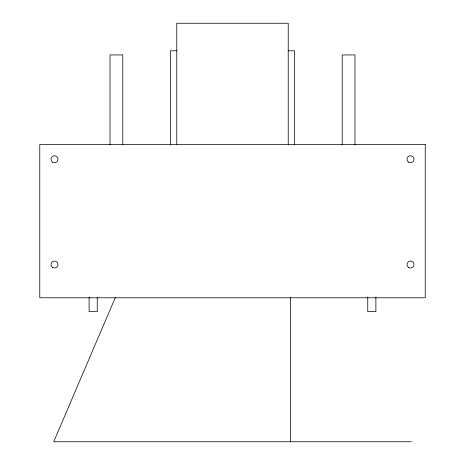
<?xml version="1.0" encoding="UTF-8"?>
<svg xmlns="http://www.w3.org/2000/svg" width="465" height="465" viewBox="0 0 465 465"><rect width="100%" height="100%" fill="white"/><g stroke="black" fill="none" stroke-linecap="round" stroke-linejoin="round"><path stroke-width="0.7" d="M115.303 297.577L53.708 441.75L411.293 441.75M176.886 50.784L170.399 50.784L170.388 145.004M288.114 50.784L294.601 50.784L294.612 145.004M375.883 297.158L375.883 311.597L367.763 311.597L367.751 297.158M354.981 144.865L354.981 54.94L342.211 54.94L342.211 144.865M290.549 297.478L290.549 441.75M288.224 144.539L288.224 23.25L176.776 23.25L176.776 144.539M122.789 144.865L122.789 54.94L110.019 54.94L110.019 144.865M97.249 297.158L97.249 311.597L89.129 311.597L89.117 297.158M425.225 144.539L39.775 144.539L39.775 297.786L425.225 297.786L425.225 144.539M408.776 162.262A3.482 3.482 0 0 0 414.001 159.245A3.482 3.482 0 0 0 408.776 156.228A3.482 3.482 0 0 0 408.776 162.262M408.776 267.526A3.482 3.482 0 0 0 414.001 264.509A3.482 3.482 0 0 0 408.776 261.493A3.482 3.482 0 0 0 408.776 267.526M52.743 162.262A3.482 3.482 0 0 0 57.968 159.245A3.482 3.482 0 0 0 52.743 156.228A3.482 3.482 0 0 0 52.743 162.262M52.743 267.526A3.482 3.482 0 0 0 57.968 264.509A3.482 3.482 0 0 0 52.743 261.493A3.482 3.482 0 0 0 52.743 267.526"/></g></svg>
